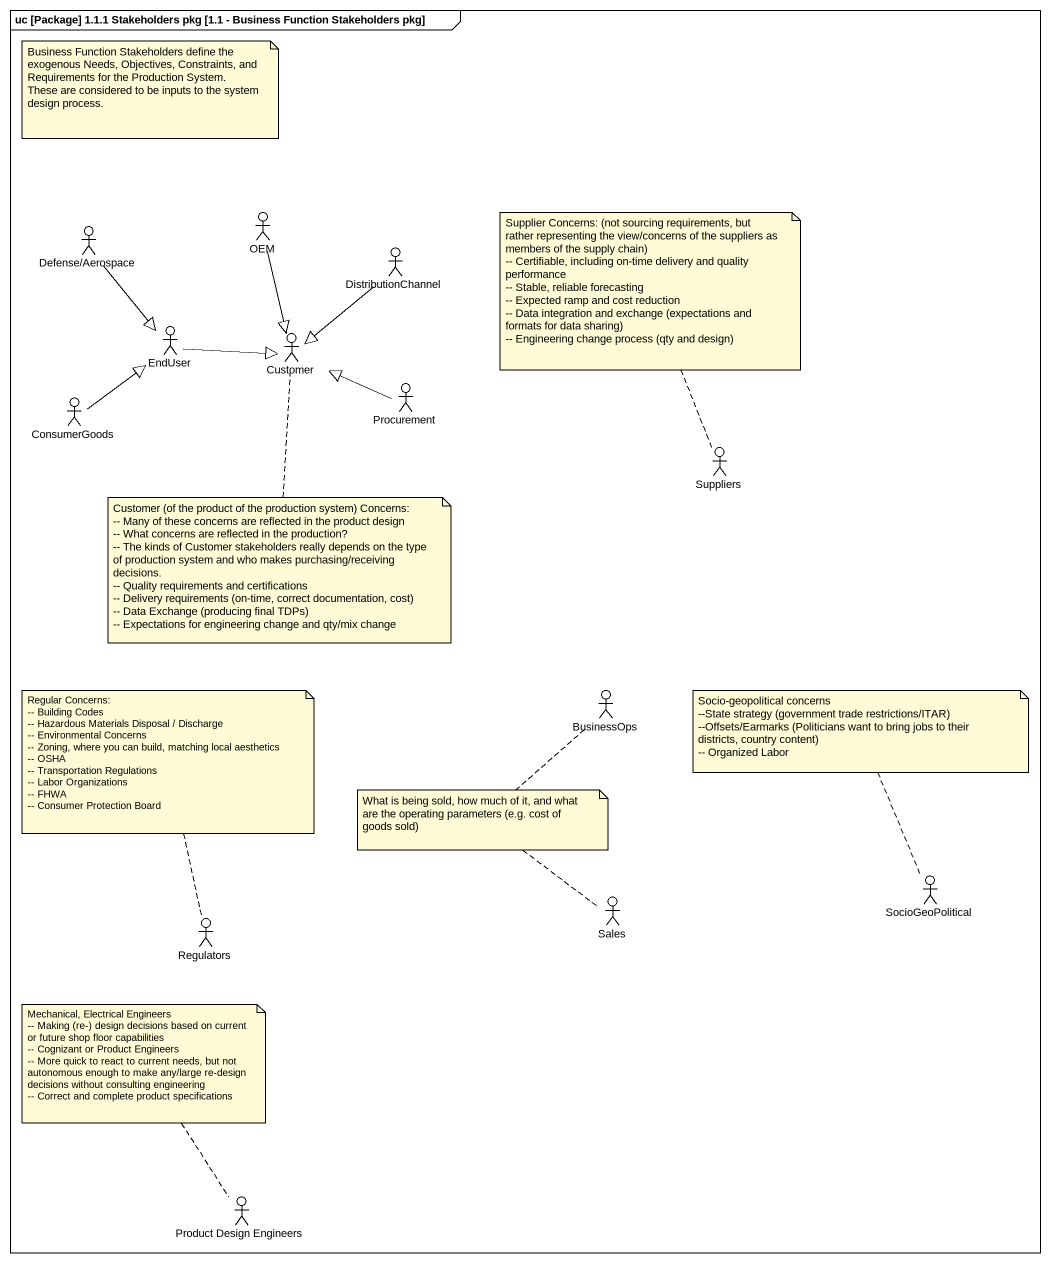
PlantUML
@startuml
mainframe uc [Package] 1.1.1 Stakeholders pkg [1.1 - Business Function Stakeholders pkg]
actor "Defense/Aerospace" as Defense_Aerospace
actor OEM
actor DistributionChannel
actor EndUser
actor Customer
actor Procurement
actor ConsumerGoods
actor Suppliers
actor BusinessOps
actor Sales
actor SocioGeoPolitical
actor Regulators
actor "Product Design Engineers" as Product_Design_Engineers
Defense_Aerospace --|> EndUser
OEM --|> Customer
DistributionChannel --|> Customer
EndUser -right-|> Customer
Procurement -left-|> Customer
ConsumerGoods -up-|> EndUser
note as N1
  Business Function Stakeholders define the exogenous Needs, Objectives, Constraints, and Requirements for the Production System. These are considered to be inputs to the system design process.
end note
note top of Suppliers
  Supplier Concerns: (not sourcing requirements, but rather representing the view/concerns of the suppliers as members of the supply chain)
  ~-- Certifiable, including on-time delivery and quality performance
  ~-- Stable, reliable forecasting
  ~-- Expected ramp and cost reduction
  ~-- Data integration and exchange (expectations and formats for data sharing)
  ~-- Engineering change process (qty and design)
end note
note bottom of Customer
  Customer (of the product of the production system) Concerns:
  ~-- Many of these concerns are reflected in the product design
  ~-- What concerns are reflected in the production?
  ~-- The kinds of Customer stakeholders really depends on the type of production system and who makes purchasing/receiving decisions.
  ~-- Quality requirements and certifications
  ~-- Delivery requirements (on-time, correct documentation, cost)
  ~-- Data Exchange (producing final TDPs)
  ~-- Expectations for engineering change and qty/mix change
end note
note top of Regulators
  Regular Concerns:
  ~-- Building Codes
  ~-- Hazardous Materials Disposal / Discharge
  ~-- Environmental Concerns
  ~-- Zoning, where you can build, matching local aesthetics
  ~-- OSHA
  ~-- Transportation Regulations
  ~-- Labor Organizations
  ~-- FHWA
  ~-- Consumer Protection Board
end note
note top of SocioGeoPolitical
  Socio-geopolitical concerns
  ~--State strategy (government trade restrictions/ITAR)
  ~--Offsets/Earmarks (Politicians want to bring jobs to their districts, country content)
  ~-- Organized Labor
end note
note as N6
  What is being sold, how much of it, and what are the operating parameters (e.g. cost of goods sold)
end note
N6 .. Sales
N6 .. BusinessOps
note top of Product_Design_Engineers
  Mechanical, Electrical Engineers
  ~-- Making (re-) design decisions based on current or future shop floor capabilities
  ~-- Cognizant or Product Engineers
  ~-- More quick to react to current needs, but not autonomous enough to make any/large re-design decisions without consulting engineering
  ~-- Correct and complete product specifications
end note
@enduml
